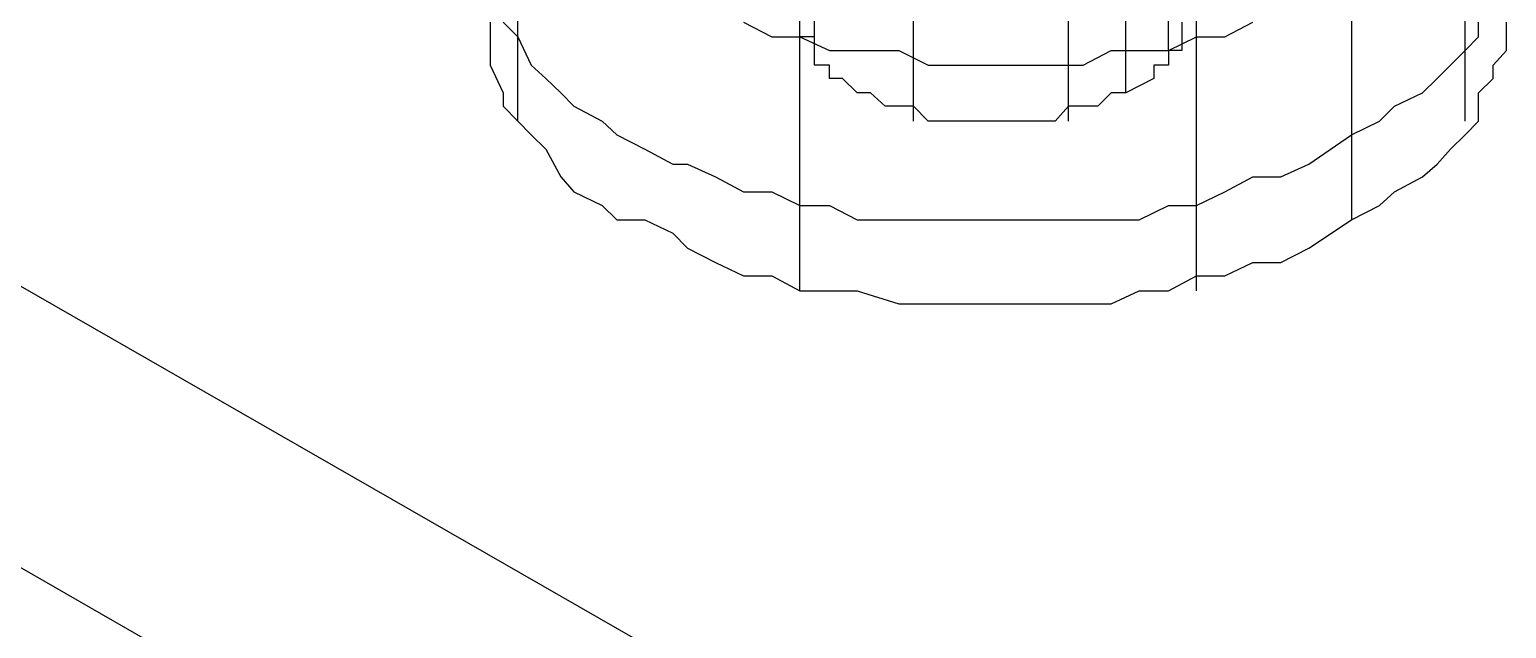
# Model space of a CAD drawing. Header units: millimetres. Extents: x 0 to 2112, y 8 to 1252.
# Drawn here: x 596.2 to 623.77, y 998.81 to 1010 of the extents above; entities that cross this region are included whole.
import ezdxf

# ---------------------------------------------------------------- set-up
doc = ezdxf.new("R2010")
doc.units = ezdxf.units.MM
doc.layers.get('0').update_dxf_attribs({"linetype": 'CONTINUOUS'})

msp = doc.modelspace()

# ---------------------------------------------------------------- linework, layer by layer
at = {"color": 9}
for p, q in [((610.852, 1009.61), (610.852, 1025.15)), ((617.467, 1009.61), (617.467, 1025.15)), ((616.67, 1008.82), (616.67, 1024.36)), ((616.67, 1008.82), (616.67, 1024.36)), ((612.701, 1008.29), (612.701, 1024.11)), ((615.594, 1008.29), (615.594, 1024.11)), ((605.317, 1008.29), (605.317, 1020.42)), ((623.006, 1008.29), (623.006, 1020.42)), ((620.882, 1018.57), (620.882, 1006.45)), ((620.882, 1018.57), (620.882, 1006.45)), ((610.577, 1005.12), (610.577, 1017.25)), ((617.989, 1005.12), (617.989, 1017.25)), ((581.014, 1013.83), (623.252, 989.587)), ((581.014, 1013.83), (623.252, 989.587)), ((604.795, 1010.14), (604.795, 1009.87)), ((604.795, 1010.14), (604.795, 1009.87)), ((605.039, 1010.14), (605.317, 1009.87)), ((609.529, 1010.14), (610.055, 1009.87)), ((610.577, 1009.87), (610.577, 1010.14)), ((610.577, 1009.87), (610.577, 1010.14)), ((617.714, 1010.14), (617.714, 1009.87)), ((617.714, 1010.14), (617.714, 1009.87)), ((618.515, 1009.87), (619.037, 1010.14)), ((623.252, 1009.87), (623.252, 1010.14)), ((623.775, 1009.61), (623.775, 1010.14)), ((623.775, 1009.61), (623.775, 1010.14)), ((604.795, 1009.87), (604.795, 1009.61)), ((604.795, 1009.87), (604.795, 1009.61)), ((605.317, 1009.87), (605.564, 1009.34)), ((610.055, 1009.87), (610.577, 1009.87)), ((610.577, 1009.87), (611.131, 1009.61)), ((610.852, 1009.87), (610.577, 1009.87)), ((610.852, 1009.87), (610.577, 1009.87)), ((610.852, 1009.61), (610.852, 1009.87)), ((610.852, 1009.61), (610.852, 1009.87)), ((617.467, 1009.61), (617.989, 1009.87)), ((617.714, 1009.87), (617.714, 1009.87)), ((617.714, 1009.87), (617.714, 1009.61)), ((617.714, 1009.87), (617.714, 1009.87)), ((617.714, 1009.87), (617.714, 1009.61)), ((617.989, 1009.87), (618.515, 1009.87)), ((623.006, 1009.61), (623.252, 1009.87)), ((604.795, 1009.61), (604.795, 1009.34)), ((604.795, 1009.61), (604.795, 1009.34)), ((610.852, 1009.34), (610.852, 1009.61)), ((610.852, 1009.61), (610.852, 1009.61)), ((610.852, 1009.34), (610.852, 1009.61)), ((610.852, 1009.61), (610.852, 1009.61)), ((611.131, 1009.61), (611.653, 1009.61)), ((611.653, 1009.61), (612.426, 1009.61)), ((612.426, 1009.61), (612.976, 1009.34)), ((615.869, 1009.34), (616.391, 1009.61)), ((616.391, 1009.61), (616.917, 1009.61)), ((616.917, 1009.61), (617.467, 1009.61)), ((617.714, 1009.61), (617.467, 1009.61)), ((617.467, 1009.61), (617.467, 1009.34)), ((617.714, 1009.61), (617.467, 1009.61)), ((617.467, 1009.61), (617.467, 1009.34)), ((617.714, 1009.61), (617.714, 1009.61)), ((617.714, 1009.61), (617.714, 1009.61)), ((622.727, 1009.34), (623.006, 1009.61)), ((623.528, 1009.34), (623.775, 1009.61)), ((623.528, 1009.34), (623.775, 1009.61)), ((604.795, 1009.34), (605.039, 1008.82)), ((604.795, 1009.34), (605.039, 1008.82)), ((605.564, 1009.34), (605.839, 1009.09)), ((611.131, 1009.34), (610.852, 1009.34)), ((611.131, 1009.34), (610.852, 1009.34)), ((611.131, 1009.09), (611.131, 1009.34)), ((611.131, 1009.09), (611.131, 1009.34)), ((612.976, 1009.34), (613.498, 1009.34)), ((613.498, 1009.34), (614.024, 1009.34)), ((614.024, 1009.34), (614.546, 1009.34)), ((614.546, 1009.34), (615.347, 1009.34)), ((615.347, 1009.34), (615.869, 1009.34)), ((617.467, 1009.34), (617.192, 1009.34)), ((617.192, 1009.34), (617.192, 1009.09)), ((617.467, 1009.34), (617.192, 1009.34)), ((617.192, 1009.34), (617.192, 1009.09)), ((622.48, 1009.09), (622.727, 1009.34)), ((623.528, 1009.09), (623.528, 1009.34)), ((623.528, 1009.09), (623.528, 1009.34)), ((605.839, 1009.09), (606.115, 1008.82)), ((611.378, 1009.09), (611.131, 1009.09)), ((611.378, 1009.09), (611.131, 1009.09)), ((611.653, 1008.82), (611.378, 1009.09)), ((611.378, 1009.09), (611.378, 1009.09)), ((611.653, 1008.82), (611.378, 1009.09)), ((611.378, 1009.09), (611.378, 1009.09)), ((617.192, 1009.09), (616.67, 1008.82)), ((617.192, 1009.09), (616.67, 1008.82)), ((617.192, 1009.09), (617.192, 1009.09)), ((617.192, 1009.09), (617.192, 1009.09)), ((622.205, 1008.82), (622.48, 1009.09)), ((623.252, 1008.82), (623.528, 1009.09)), ((623.252, 1008.82), (623.528, 1009.09)), ((581.014, 1008.57), (623.252, 984.324)), ((581.014, 1008.57), (623.252, 984.324)), ((605.039, 1008.82), (605.039, 1008.57)), ((605.039, 1008.82), (605.039, 1008.57)), ((605.039, 1008.57), (605.317, 1008.29)), ((605.039, 1008.57), (605.317, 1008.29)), ((606.115, 1008.82), (606.361, 1008.57)), ((606.361, 1008.57), (606.887, 1008.29)), ((611.9, 1008.82), (611.653, 1008.82)), ((611.653, 1008.82), (611.653, 1008.82)), ((611.9, 1008.82), (611.653, 1008.82)), ((611.653, 1008.82), (611.653, 1008.82)), ((612.175, 1008.57), (611.9, 1008.82)), ((612.175, 1008.57), (611.9, 1008.82)), ((612.426, 1008.57), (612.175, 1008.57)), ((612.175, 1008.57), (612.175, 1008.57)), ((612.426, 1008.57), (612.175, 1008.57)), ((612.175, 1008.57), (612.175, 1008.57)), ((612.701, 1008.57), (612.426, 1008.57)), ((612.701, 1008.57), (612.426, 1008.57)), ((612.976, 1008.29), (612.701, 1008.57)), ((612.976, 1008.29), (612.701, 1008.57)), ((615.594, 1008.57), (615.347, 1008.29)), ((615.594, 1008.57), (615.347, 1008.29)), ((615.869, 1008.57), (615.594, 1008.57)), ((615.869, 1008.57), (615.594, 1008.57)), ((616.144, 1008.57), (615.869, 1008.57)), ((616.144, 1008.57), (615.869, 1008.57)), ((616.391, 1008.82), (616.144, 1008.57)), ((616.391, 1008.82), (616.144, 1008.57)), ((616.144, 1008.57), (616.144, 1008.57)), ((616.144, 1008.57), (616.144, 1008.57)), ((616.67, 1008.82), (616.391, 1008.82)), ((616.67, 1008.82), (616.391, 1008.82)), ((616.67, 1008.82), (616.67, 1008.82)), ((616.67, 1008.82), (616.67, 1008.82)), ((621.407, 1008.29), (621.683, 1008.57)), ((621.683, 1008.57), (622.205, 1008.82)), ((623.252, 1008.29), (623.252, 1008.82)), ((623.252, 1008.29), (623.252, 1008.82)), ((605.317, 1008.29), (605.564, 1008.04)), ((605.317, 1008.29), (605.564, 1008.04)), ((606.887, 1008.29), (607.162, 1008.04)), ((613.223, 1008.29), (612.976, 1008.29)), ((612.976, 1008.29), (612.976, 1008.29)), ((613.223, 1008.29), (612.976, 1008.29)), ((612.976, 1008.29), (612.976, 1008.29)), ((613.498, 1008.29), (613.223, 1008.29)), ((613.498, 1008.29), (613.223, 1008.29)), ((613.745, 1008.29), (613.498, 1008.29)), ((613.745, 1008.29), (613.498, 1008.29)), ((614.024, 1008.29), (613.745, 1008.29)), ((614.024, 1008.29), (613.745, 1008.29)), ((614.299, 1008.29), (614.024, 1008.29)), ((614.299, 1008.29), (614.024, 1008.29)), ((614.546, 1008.29), (614.299, 1008.29)), ((614.299, 1008.29), (614.299, 1008.29)), ((614.546, 1008.29), (614.299, 1008.29)), ((614.299, 1008.29), (614.299, 1008.29)), ((614.821, 1008.29), (614.546, 1008.29)), ((614.821, 1008.29), (614.546, 1008.29)), ((615.068, 1008.29), (614.821, 1008.29)), ((615.068, 1008.29), (614.821, 1008.29)), ((615.347, 1008.29), (615.068, 1008.29)), ((615.347, 1008.29), (615.068, 1008.29)), ((615.347, 1008.29), (615.347, 1008.29)), ((615.347, 1008.29), (615.347, 1008.29)), ((620.882, 1008.04), (621.407, 1008.29)), ((623.006, 1008.04), (623.252, 1008.29)), ((623.006, 1008.04), (623.252, 1008.29)), ((605.564, 1008.04), (605.839, 1007.77)), ((605.564, 1008.04), (605.839, 1007.77)), ((607.162, 1008.04), (607.684, 1007.77)), ((620.085, 1007.49), (620.882, 1008.04)), ((620.882, 1008.04), (620.882, 1007.77)), ((622.727, 1007.77), (623.006, 1008.04)), ((622.727, 1007.77), (623.006, 1008.04)), ((605.839, 1007.77), (606.115, 1007.25)), ((605.839, 1007.77), (606.115, 1007.25)), ((607.684, 1007.77), (608.21, 1007.49)), ((622.48, 1007.49), (622.727, 1007.77)), ((622.48, 1007.49), (622.727, 1007.77)), ((608.21, 1007.49), (608.485, 1007.49)), ((608.485, 1007.49), (609.007, 1007.25)), ((619.559, 1007.25), (620.085, 1007.49)), ((622.205, 1007.25), (622.48, 1007.49)), ((622.205, 1007.25), (622.48, 1007.49)), ((606.115, 1007.25), (606.361, 1006.97)), ((606.115, 1007.25), (606.361, 1006.97)), ((609.007, 1007.25), (609.529, 1006.97)), ((618.515, 1006.97), (619.037, 1007.25)), ((619.037, 1007.25), (619.559, 1007.25)), ((621.683, 1006.97), (622.205, 1007.25)), ((621.683, 1006.97), (622.205, 1007.25)), ((606.361, 1006.97), (606.887, 1006.72)), ((606.361, 1006.97), (606.887, 1006.72)), ((609.529, 1006.97), (610.055, 1006.97)), ((610.055, 1006.97), (610.577, 1006.72)), ((617.989, 1006.72), (618.515, 1006.97)), ((621.407, 1006.72), (621.683, 1006.97)), ((621.407, 1006.72), (621.683, 1006.97)), ((606.887, 1006.72), (607.162, 1006.45)), ((606.887, 1006.72), (607.162, 1006.45)), ((610.577, 1006.72), (611.131, 1006.72)), ((611.131, 1006.72), (611.653, 1006.45)), ((616.917, 1006.45), (617.467, 1006.72)), ((617.467, 1006.72), (617.989, 1006.72)), ((620.882, 1006.45), (621.407, 1006.72)), ((620.882, 1006.45), (621.407, 1006.72)), ((607.162, 1006.45), (607.684, 1006.45)), ((607.162, 1006.45), (607.684, 1006.45)), ((607.684, 1006.45), (608.21, 1006.2)), ((607.684, 1006.45), (608.21, 1006.2)), ((611.653, 1006.45), (612.426, 1006.45)), ((612.426, 1006.45), (612.976, 1006.45)), ((612.976, 1006.45), (613.498, 1006.45)), ((613.498, 1006.45), (614.024, 1006.45)), ((614.024, 1006.45), (614.546, 1006.45)), ((614.546, 1006.45), (615.347, 1006.45)), ((615.347, 1006.45), (615.869, 1006.45)), ((615.869, 1006.45), (616.391, 1006.45)), ((616.391, 1006.45), (616.917, 1006.45)), ((620.085, 1005.92), (620.882, 1006.45)), ((620.085, 1005.92), (620.882, 1006.45)), ((608.21, 1006.2), (608.485, 1005.92)), ((608.21, 1006.2), (608.485, 1005.92)), ((608.485, 1005.92), (609.007, 1005.65)), ((608.485, 1005.92), (609.007, 1005.65)), ((619.559, 1005.65), (620.085, 1005.92)), ((619.559, 1005.65), (620.085, 1005.92)), ((609.007, 1005.65), (609.529, 1005.4)), ((609.007, 1005.65), (609.529, 1005.4)), ((618.515, 1005.4), (619.037, 1005.65)), ((618.515, 1005.4), (619.037, 1005.65)), ((619.037, 1005.65), (619.559, 1005.65)), ((619.037, 1005.65), (619.559, 1005.65)), ((609.529, 1005.4), (610.055, 1005.4)), ((609.529, 1005.4), (610.055, 1005.4)), ((610.055, 1005.4), (610.577, 1005.12)), ((610.055, 1005.4), (610.577, 1005.12)), ((617.467, 1005.12), (617.989, 1005.4)), ((617.467, 1005.12), (617.989, 1005.4)), ((617.989, 1005.4), (618.515, 1005.4)), ((617.989, 1005.4), (618.515, 1005.4)), ((610.577, 1005.12), (611.131, 1005.12)), ((610.577, 1005.12), (611.131, 1005.12)), ((611.131, 1005.12), (611.653, 1005.12)), ((611.131, 1005.12), (611.653, 1005.12)), ((611.653, 1005.12), (612.426, 1004.88)), ((611.653, 1005.12), (612.426, 1004.88)), ((616.391, 1004.88), (616.917, 1005.12)), ((616.391, 1004.88), (616.917, 1005.12)), ((616.917, 1005.12), (617.467, 1005.12)), ((616.917, 1005.12), (617.467, 1005.12)), ((612.426, 1004.88), (612.976, 1004.88)), ((612.426, 1004.88), (612.976, 1004.88)), ((612.976, 1004.88), (613.498, 1004.88)), ((612.976, 1004.88), (613.498, 1004.88)), ((613.498, 1004.88), (614.024, 1004.88)), ((613.498, 1004.88), (614.024, 1004.88)), ((614.024, 1004.88), (614.546, 1004.88)), ((614.024, 1004.88), (614.546, 1004.88)), ((614.546, 1004.88), (615.347, 1004.88)), ((614.546, 1004.88), (615.347, 1004.88)), ((615.347, 1004.88), (615.869, 1004.88)), ((615.347, 1004.88), (615.869, 1004.88)), ((615.869, 1004.88), (616.391, 1004.88)), ((615.869, 1004.88), (616.391, 1004.88))]:
    msp.add_line(p, q, dxfattribs=at)

doc.saveas('drawing.dxf')
